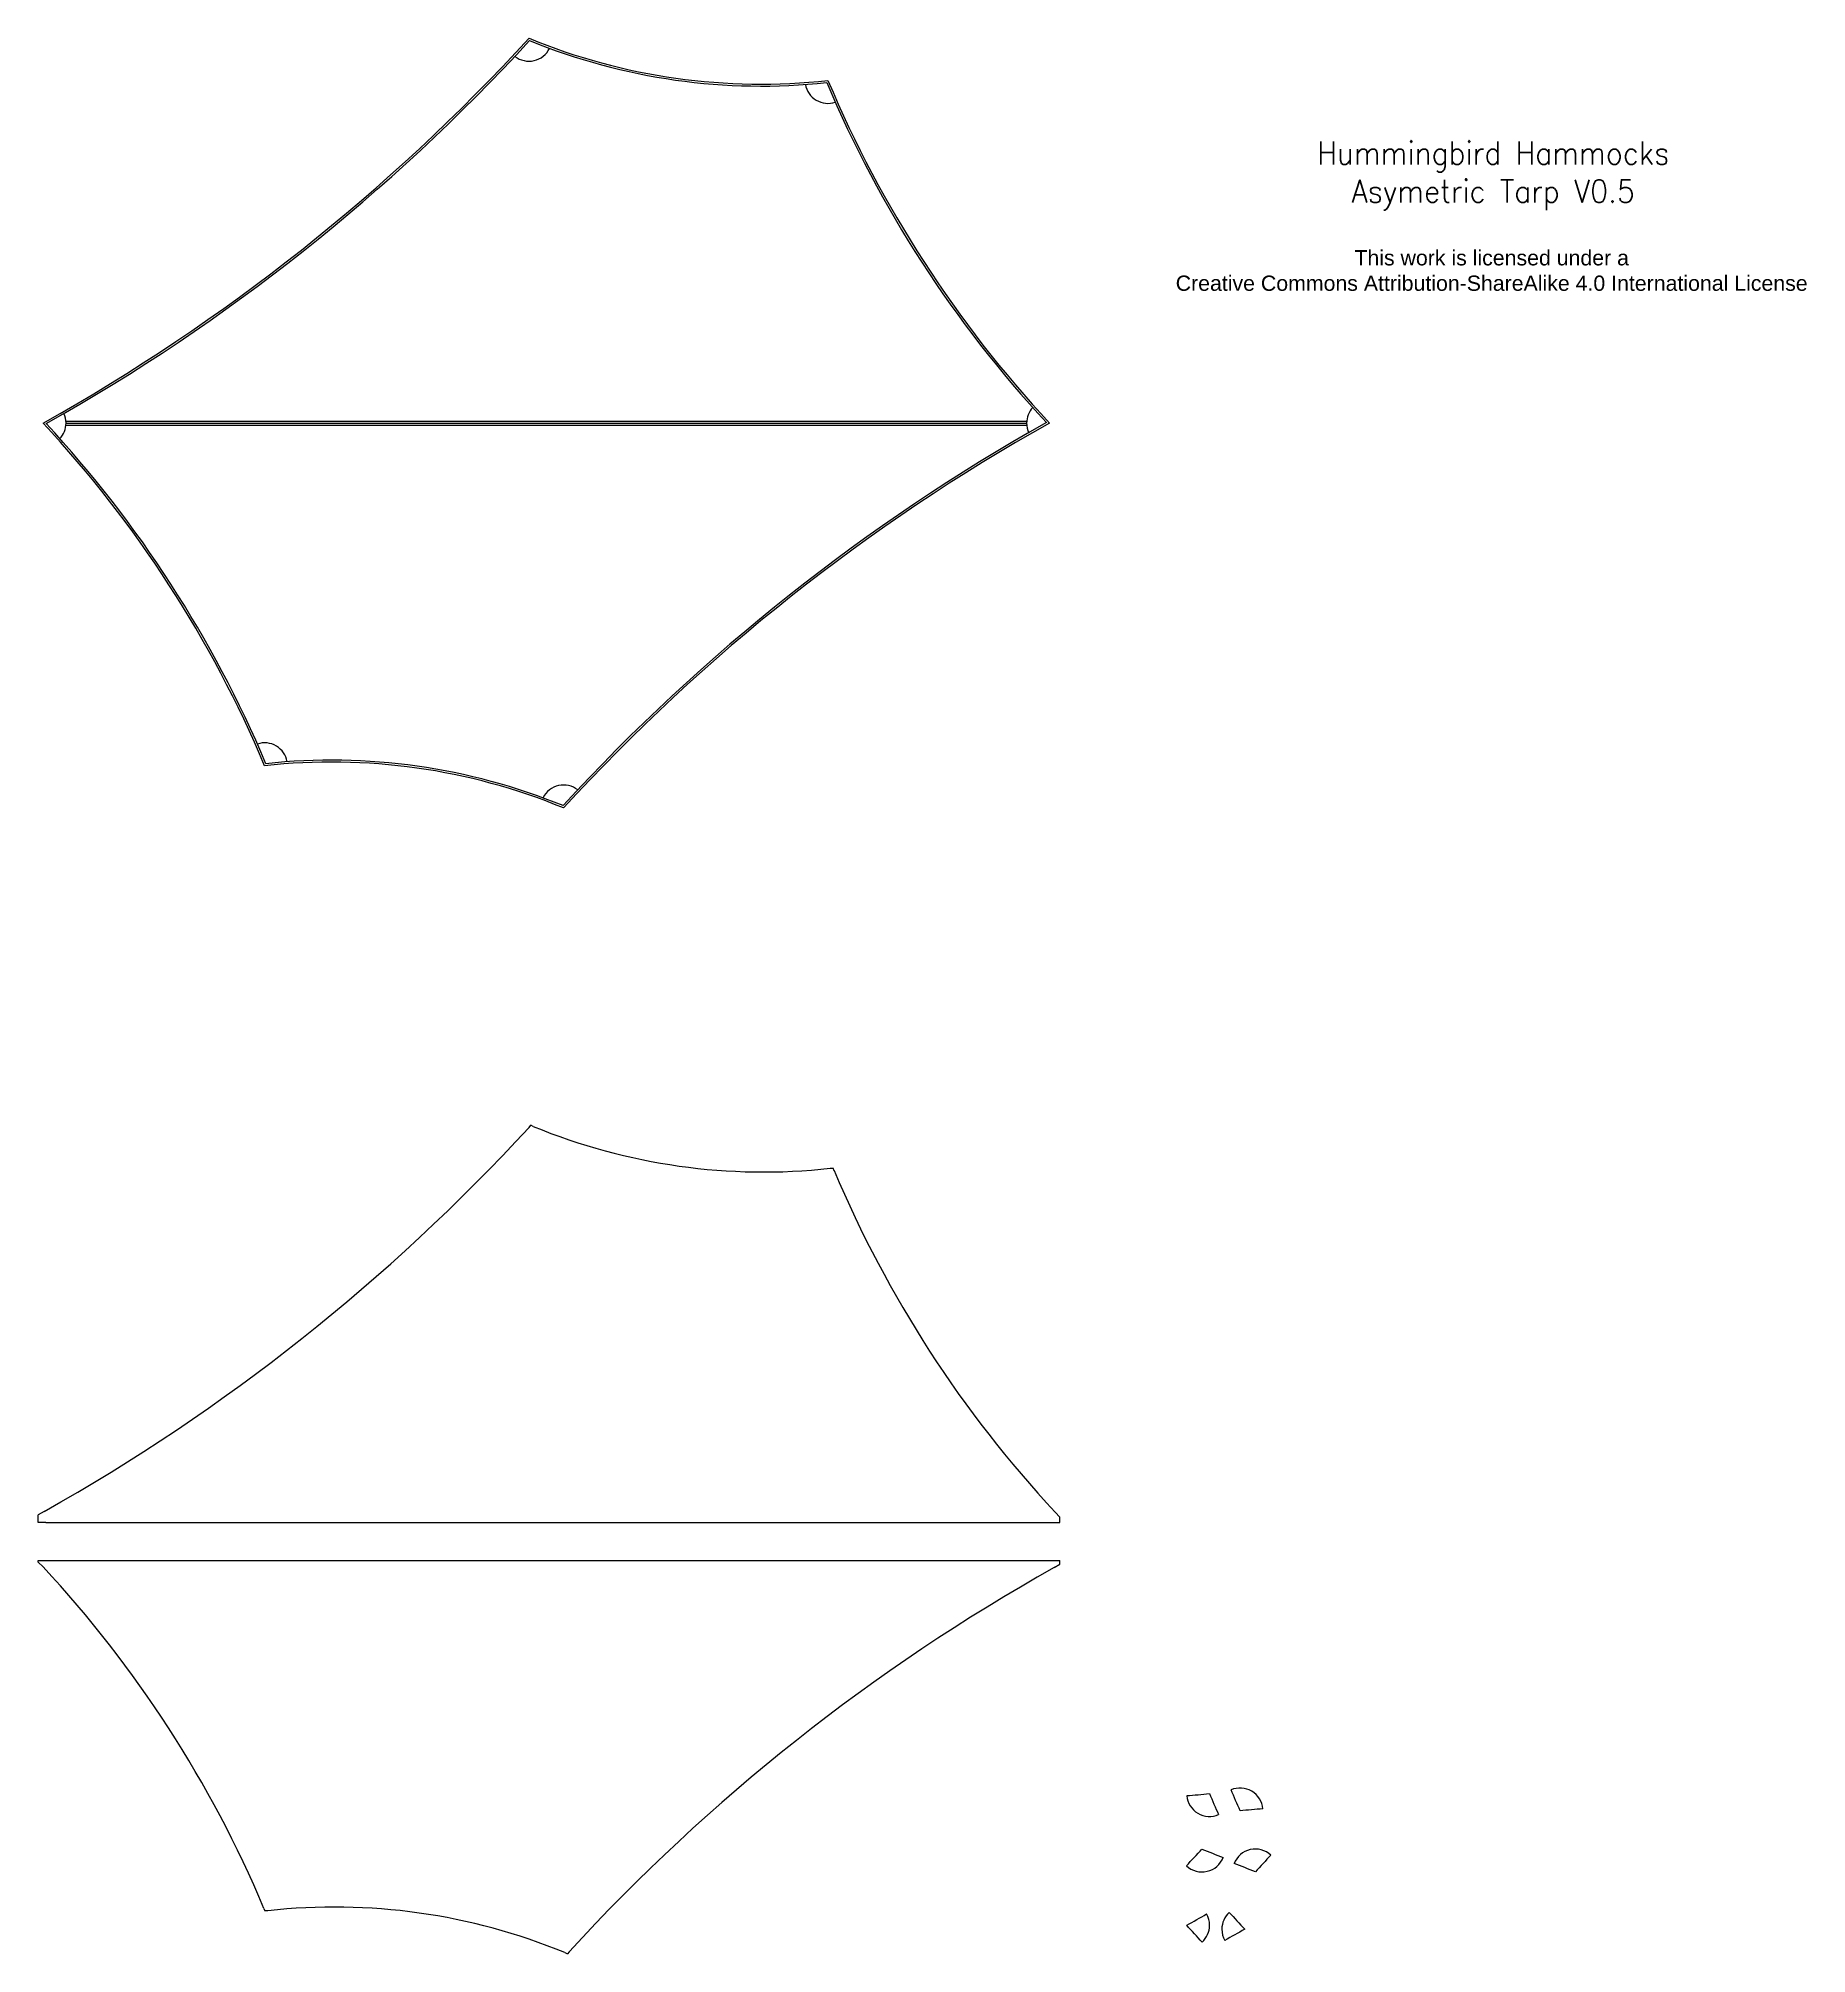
# Model space of a CAD drawing. Extents: x -1 to 231, y -1 to 250.
import ezdxf

# ---------------------------------------------------------------- set-up
doc = ezdxf.new("R2010")
doc.units = 0
doc.layers.get('0').update_dxf_attribs({"true_color": 0xffffff})
for name, color, linetype, true_color in [('Cut Size A', 1, 'Continuous', 0xff0000), ('Cut Size B', 16, 'Continuous', 0x800000), ('End Reinforcement Cut Size', 216, 'Continuous', 0x800080), ('Side Reinforcement Cut A', 2, 'Continuous', 0xffff00), ('Side Reinforcement Cut B', 30, 'Continuous', 0xff7f00), ('Tarp Finished', 5, 'Continuous', 0x0000ff)]:
    doc.layers.add(name, color=color, linetype=linetype, true_color=true_color)
doc.styles.add('textstyle11', font='Standard')
doc.styles.add('textstyle12', font='Standard')

msp = doc.modelspace()

# ---------------------------------------------------------------- linework, layer by layer
at = {"layer": 'Cut Size A'}
for p, q in [((63.73, 107.64), (63.96, 107.91)), ((64.29, 107.77), (63.96, 107.91)), ((103.25, 102.27), (103.63, 102.3)), ((103.77, 101.96), (103.63, 102.3)), ((0.12, 57.28), (-0.63, 56.84)), ((-0.63, 55.84), (-0.63, 56.84)), ((0.37, 55.84), (-0.63, 55.84)), ((0.37, 55.84), (132.37, 55.84)), ((132.37, 55.84), (133.37, 55.84)), ((132.73, 57.18), (133.37, 56.54)), ((133.37, 55.84), (133.37, 56.54))]:
    msp.add_line(p, q, dxfattribs=at)
for centre, radius, start, end in [((-125.47, 281.25), 256.78, 299.2812, 317.4612), ((94.53, 181.25), 79.46, 247.6308, 276.3008), ((244.53, 161.25), 152.74, 202.8389, 222.9484)]:
    msp.add_arc(centre, radius, start, end, dxfattribs=at)
at = {"layer": 'Cut Size B'}
for p, q in [((-0.63, 50.84), (133.37, 50.84)), ((-0.63, 50.64), (-0.63, 50.84)), ((0, 50), (-0.63, 50.64)), ((132.61, 49.9), (133.37, 50.34)), ((133.37, 50.34), (133.37, 50.84)), ((28.96, 5.22), (29.1, 4.88)), ((29.48, 4.91), (29.1, 4.88)), ((68.44, -0.58), (68.77, -0.73)), ((69, -0.46), (68.77, -0.73))]:
    msp.add_line(p, q, dxfattribs=at)
for centre, radius, start, end in [((-111.8, -54.07), 152.74, 22.8389, 42.9484), ((258.2, -174.07), 256.78, 119.2812, 137.4612), ((38.2, -74.07), 79.46, 67.6308, 96.3008)]:
    msp.add_arc(centre, radius, start, end, dxfattribs=at)
at = {"layer": 'End Reinforcement Cut Size'}
for centre, radius, start, end in [((24.17, 227.41), 257.28, 299.2812, 299.9493), ((37.83, -101.41), 153.24, 41.8267, 42.9484), ((150, 3), 3, 312.3875, 0), ((150, 3), 3, 0, 29.6152), ((157.61, 2.48), 3, 132.3875, 180), ((269.77, 106.89), 153.24, 221.8267, 222.9484), ((157.61, 2.48), 3, 180, 209.6152), ((283.44, -221.92), 257.28, 119.2812, 119.9493)]:
    msp.add_arc(centre, radius, start, end, dxfattribs=at)
at = {"layer": 'Side Reinforcement Cut A'}
for centre, radius, start, end in [((-37.57, 186.94), 257.28, 316.7931, 317.4612), ((182.43, 86.94), 79.96, 247.6308, 249.7806), ((159, 10), 3, 47.1272, 158.7057), ((152, 13), 3, 227.1272, 338.7057), ((128.57, -63.94), 79.96, 67.6308, 69.7806), ((348.57, -163.94), 257.28, 136.7931, 137.4612)]:
    msp.add_arc(centre, radius, start, end, dxfattribs=at)
at = {"layer": 'Side Reinforcement Cut B'}
for centre, radius, start, end in [((144.21, 99.75), 79.96, 274.151, 276.3008), ((294.21, 79.75), 153.24, 202.8389, 203.9606), ((157, 18), 3, 5.2259, 113.3997), ((15.78, -41.48), 153.24, 22.8389, 23.9606), ((152.99, 20.27), 3, 185.2259, 293.3997), ((165.78, -61.48), 79.96, 94.151, 96.3008)]:
    msp.add_arc(centre, radius, start, end, dxfattribs=at)
at = {"layer": 'Tarp Finished', "color": 7, "true_color": 0xffffff}
for p, q in [((3, 200.25), (129, 200.25)), ((3, 200), (129, 200)), ((3, 199.75), (129, 199.75))]:
    msp.add_line(p, q, dxfattribs=at)
for centre, radius, start, end in [((-125.83, 424.41), 257.28, 299.2812, 317.4612), ((-125.83, 424.41), 257.53, 299.3519, 317.4225), ((63.73, 250.46), 3, 231.9086, 333.921), ((94.17, 324.41), 79.96, 247.6308, 276.3008), ((94.17, 324.41), 80.21, 247.7555, 276.1676), ((102.94, 244.93), 3, 190.0107, 288.6174), ((244.17, 304.41), 153.49, 202.9084, 222.8298), ((244.17, 304.41), 153.24, 202.8389, 222.9484), ((0, 200), 3, 0, 24.8338), ((132, 200), 3, 137.1699, 180), ((-112.17, 95.59), 153.24, 22.8389, 42.9484), ((-112.17, 95.59), 153.49, 22.9084, 42.8298), ((0, 200), 3, 317.1699, 0), ((257.83, -24.41), 257.53, 119.3519, 137.4225), ((257.83, -24.41), 257.28, 119.2812, 137.4612), ((132, 200), 3, 180, 204.8338), ((29.06, 155.07), 3, 10.0107, 108.6174), ((37.83, 75.59), 80.21, 67.7555, 96.1676), ((37.83, 75.59), 79.96, 67.6308, 96.3008), ((68.27, 149.54), 3, 51.9086, 153.921)]:
    msp.add_arc(centre, radius, start, end, dxfattribs=at)

# ---------------------------------------------------------------- texts
at = {"attachment_point": 5}
for s, insert, char_height, style in [('\\H3.00133;Hummingbird Hammocks\\PAsymetric Tarp V0.5', (190.21, 232.42), 0.0684, 'textstyle11'), ('\\fHelvetica Neue,Helvetica,Arial,sans-serif|b0|i0|c0|p0;\\c3618615;\\H1.99926;This work is licensed under a \\P\\c13730329;Creative Commons Attribution-ShareAlike 4.0 International License', (190, 220), 0.06843, 'textstyle12')]:
    msp.add_mtext(s, dxfattribs=dict(at, insert=insert, char_height=char_height, style=style))

doc.saveas('drawing.dxf')
